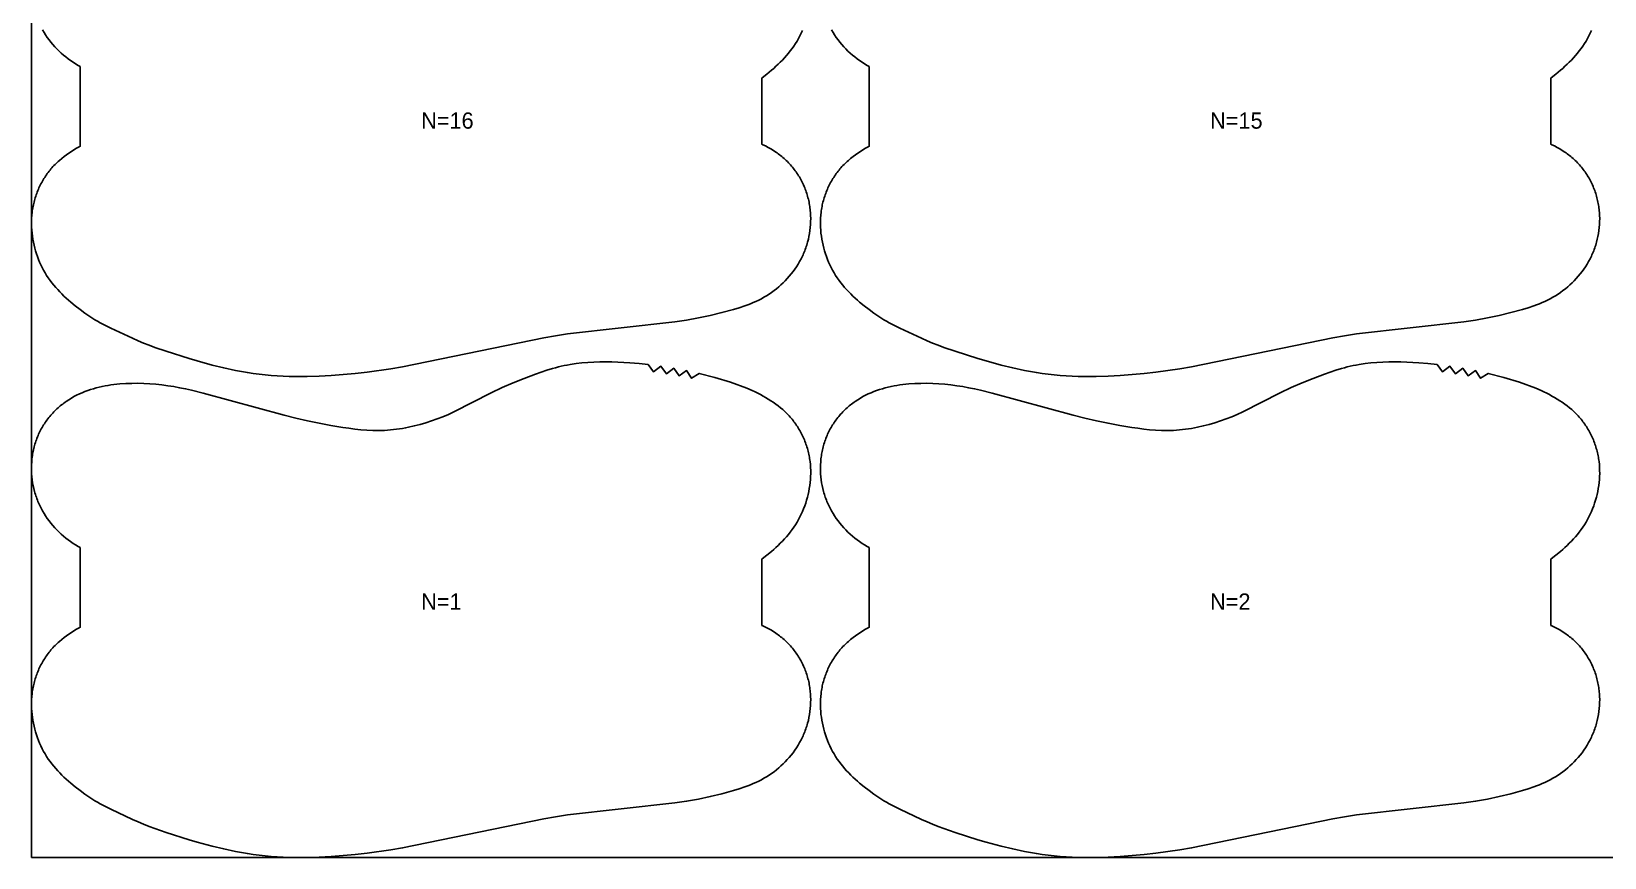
# Model space of a CAD drawing. Header units: inches. Extents: x 2 to 1941, y 2 to 1039.
# Drawn here: x 2 to 486, y 2 to 256.1 of the extents above; entities that cross this region are included whole.
import ezdxf

# ---------------------------------------------------------------- set-up
doc = ezdxf.new("R2010")
doc.units = ezdxf.units.IN

msp = doc.modelspace()

# ---------------------------------------------------------------- linework, layer by layer
at = {"layer": '1'}
for points in [[(2, 2), (1940.8353, 2), (1940.8353, 1039.4821), (2, 1039.4821), (2, 2)], [(217.0826, 148.2519), (222.0804, 146.39), (223.7703, 145.6474), (224.6053, 145.2543), (225.4331, 144.846), (226.253, 144.422), (227.0645, 143.9817), (227.8669, 143.5246), (228.6598, 143.0502), (229.4424, 142.5579), (230.213, 142.0468), (230.9697, 141.516), (231.7107, 140.9645), (232.4342, 140.3914), (233.1382, 139.7958), (233.4823, 139.4892), (233.8209, 139.1767), (234.1536, 138.858), (234.4804, 138.5332), (234.8009, 138.202), (235.115, 137.8647), (235.4228, 137.5213), (235.7241, 137.1721), (236.0188, 136.8171), (236.3069, 136.4566), (236.5884, 136.0907), (236.863, 135.7196), (237.1308, 135.3434), (237.3917, 134.9622), (237.6456, 134.5763), (237.8924, 134.1858), (238.1321, 133.7908), (238.3646, 133.3915), (238.5898, 132.9881), (238.8076, 132.5807), (239.018, 132.1694), (239.221, 131.7545), (239.4164, 131.336), (239.6042, 130.9141), (239.7844, 130.4889), (239.9569, 130.0606), (240.1217, 129.6293), (240.2786, 129.1952), (240.4277, 128.7584), (240.5689, 128.3189), (240.7021, 127.8771), (240.8274, 127.4329), (240.9445, 126.9867), (241.0536, 126.5384), (241.1544, 126.0882), (241.2471, 125.6363), (241.3315, 125.1828), (241.4076, 124.7278), (241.4757, 124.2716), (241.5356, 123.8142), (241.6315, 122.8964), (241.6959, 121.9755), (241.7294, 121.0528), (241.7323, 120.1293), (241.7053, 119.2061), (241.6489, 118.2844), (241.5636, 117.3652), (241.4499, 116.4492), (241.308, 115.5372), (241.1385, 114.6298), (240.9418, 113.7279), (240.7182, 112.8319), (240.4681, 111.9428), (240.192, 111.0611), (239.8902, 110.1876), (239.5628, 109.3234), (239.2095, 108.4696), (238.8304, 107.6272), (238.4255, 106.7975), (237.9947, 105.9814), (237.5378, 105.1802), (237.0549, 104.3948), (236.5462, 103.6262), (236.0129, 102.8743), (235.4567, 102.1388), (234.879, 101.4193), (234.2815, 100.7154), (233.6657, 100.0269), (233.0331, 99.3534), (232.3855, 98.6946), (231.724, 98.0501), (231.0498, 97.4195), (230.3634, 96.8021), (229.6656, 96.1976), (228.2389, 95.025), (226.7754, 93.8976), (226.7323, 93.8663), (226.7323, 73.4382), (227.0013, 73.3181), (227.8317, 72.9153), (228.6487, 72.4856), (229.4512, 72.0289), (230.2381, 71.5454), (231.008, 71.0353), (231.3862, 70.7703), (231.7596, 70.4988), (232.1281, 70.2208), (232.4916, 69.9362), (232.8499, 69.6452), (233.2027, 69.3478), (233.5501, 69.044), (233.8917, 68.7338), (234.2274, 68.4172), (234.5572, 68.0944), (234.8807, 67.7653), (235.1979, 67.4301), (235.5087, 67.0888), (235.813, 66.7417), (236.1106, 66.3888), (236.4015, 66.0304), (236.6856, 65.6665), (236.9627, 65.2972), (237.2327, 64.9227), (237.4955, 64.5432), (237.751, 64.1588), (237.9991, 63.7695), (238.2397, 63.3756), (238.4727, 62.9772), (238.6979, 62.5744), (238.9153, 62.1673), (239.1248, 61.7561), (239.3263, 61.3409), (239.5197, 60.9219), (239.7052, 60.4994), (239.8827, 60.0733), (240.0521, 59.644), (240.2135, 59.2115), (240.3667, 58.7761), (240.5119, 58.3379), (240.649, 57.8971), (240.7779, 57.4538), (240.8987, 57.0082), (241.0113, 56.5604), (241.1158, 56.1107), (241.212, 55.6592), (241.3, 55.2061), (241.3798, 54.7515), (241.4514, 54.2955), (241.5149, 53.8384), (241.5701, 53.3802), (241.6173, 52.9211), (241.6563, 52.4613), (241.7103, 51.5397), (241.7323, 50.6167), (241.7225, 49.6934), (241.6812, 48.7708), (241.6086, 47.85), (241.5049, 46.9322), (241.3702, 46.0184), (241.2045, 45.1099), (241.0077, 44.2078), (240.78, 43.3133), (240.6545, 42.8692), (240.5212, 42.4274), (240.3803, 41.988), (240.2316, 41.5513), (240.0751, 41.1173), (239.9109, 40.6862), (239.739, 40.2581), (239.5595, 39.8332), (239.3725, 39.4115), (239.1781, 38.993), (238.7675, 38.1665), (238.3287, 37.3543), (237.8626, 36.5572), (237.3701, 35.7759), (236.8521, 35.0112), (236.3095, 34.2638), (235.7432, 33.5345), (235.1539, 32.8238), (234.5423, 32.1323), (233.9092, 31.4605), (233.2551, 30.8089), (232.5809, 30.1782), (231.8873, 29.5689), (231.1749, 28.9815), (230.4445, 28.4166), (229.6969, 27.8744), (228.9331, 27.3553), (228.154, 26.8595), (227.3604, 26.3874), (226.5533, 25.9391), (225.7336, 25.515), (224.9022, 25.1154), (224.06, 24.7401), (223.2082, 24.3874), (222.3478, 24.055), (221.48, 23.7408), (219.7269, 23.1579), (217.958, 22.6213), (214.3972, 21.6389), (210.8103, 20.7646), (207.1982, 19.9955), (203.5637, 19.3411), (199.9106, 18.805), (166.8834, 15.0891), (163.2359, 14.5158), (159.598, 13.878), (116.1869, 4.9796), (112.5447, 4.3714), (105.2297, 3.3486), (101.5608, 2.9301), (97.8836, 2.5914), (94.1999, 2.3305), (90.5119, 2.143), (86.8207, 2.0302), (83.1274, 2), (81.2811, 2.0249), (79.4357, 2.0824), (77.5918, 2.1763), (75.7503, 2.3078), (73.9119, 2.4776), (72.0776, 2.6865), (70.2481, 2.9345), (68.4237, 3.2189), (64.7909, 3.8846), (61.1803, 4.6595), (57.5909, 5.5273), (52.9536, 6.7747), (50.4735, 7.4977), (43.437, 9.7417), (39.9478, 10.9549), (38.2174, 11.5986), (36.5012, 12.2769), (34.8011, 12.9942), (33.1139, 13.7422), (26.4127, 16.8575), (24.7602, 17.6801), (23.1332, 18.5494), (22.332, 19.0061), (21.5394, 19.478), (19.9794, 20.4641), (18.4523, 21.5023), (16.9569, 22.587), (15.4934, 23.7144), (14.0667, 24.887), (13.3689, 25.4915), (12.6825, 26.1089), (12.0083, 26.7395), (11.3468, 27.384), (10.6992, 28.0428), (10.0666, 28.7163), (9.4508, 29.4048), (8.8533, 30.1087), (8.2757, 30.8282), (7.7194, 31.5637), (7.1861, 32.3156), (6.6774, 33.0842), (6.1945, 33.8696), (5.7376, 34.6708), (5.3068, 35.4869), (4.9019, 36.3167), (4.5228, 37.159), (4.1696, 38.0128), (3.8421, 38.877), (3.5403, 39.7505), (3.2642, 40.6322), (3.0141, 41.5214), (2.7905, 42.4173), (2.5938, 43.3193), (2.4243, 44.2266), (2.2824, 45.1386), (2.1687, 46.0546), (2.0834, 46.9738), (2.027, 47.8955), (2, 48.8187), (2.0029, 49.7422), (2.0364, 50.6649), (2.1008, 51.5858), (2.1967, 52.5036), (2.2566, 52.961), (2.3247, 53.4173), (2.4008, 53.8722), (2.4852, 54.3257), (2.5779, 54.7776), (2.6787, 55.2278), (2.7878, 55.6761), (2.9049, 56.1224), (3.0302, 56.5665), (3.1634, 57.0083), (3.3046, 57.4478), (3.4537, 57.8846), (3.6106, 58.3188), (3.7754, 58.75), (3.9479, 59.1783), (4.1281, 59.6035), (4.3159, 60.0254), (4.5113, 60.4439), (4.7143, 60.8588), (4.9247, 61.2701), (5.1425, 61.6775), (5.3677, 62.0809), (5.6002, 62.4802), (5.8399, 62.8752), (6.0867, 63.2657), (6.3406, 63.6517), (6.6015, 64.0328), (6.8693, 64.409), (7.1439, 64.7802), (7.4254, 65.146), (7.7135, 65.5065), (8.0082, 65.8615), (8.3095, 66.2107), (8.6173, 66.5541), (8.9314, 66.8914), (9.2519, 67.2226), (9.5787, 67.5475), (9.9114, 67.8661), (10.25, 68.1786), (10.5941, 68.4852), (11.2981, 69.0808), (12.0216, 69.6539), (12.7626, 70.2054), (13.5193, 70.7362), (14.2899, 71.2473), (15.0725, 71.7397), (15.8654, 72.2141), (16.6678, 72.6711), (17, 72.8514), (17, 97.3491), (16.3719, 97.6979), (15.5783, 98.1701), (14.7992, 98.6659), (14.0354, 99.185), (13.2878, 99.7272), (12.5574, 100.2921), (11.845, 100.8795), (11.1514, 101.4888), (10.4772, 102.1195), (9.8231, 102.771), (9.19, 103.4429), (8.5784, 104.1344), (7.9891, 104.8451), (7.4228, 105.5744), (6.8802, 106.3218), (6.3622, 107.0865), (5.8697, 107.8678), (5.4036, 108.6649), (4.9648, 109.4771), (4.5542, 110.3036), (4.3598, 110.722), (4.1728, 111.1438), (3.9933, 111.5687), (3.8214, 111.9968), (3.6572, 112.4279), (3.5007, 112.8619), (3.352, 113.2986), (3.2111, 113.738), (3.0778, 114.1797), (2.9523, 114.6238), (2.7246, 115.5184), (2.5278, 116.4205), (2.3621, 117.329), (2.2274, 118.2427), (2.1237, 119.1606), (2.0511, 120.0813), (2.0098, 121.004), (2, 121.9273), (2.022, 122.8503), (2.076, 123.7719), (2.115, 124.2317), (2.1622, 124.6908), (2.2175, 125.149), (2.2809, 125.6061), (2.3525, 126.0621), (2.4323, 126.5167), (2.5203, 126.9698), (2.6165, 127.4213), (2.721, 127.871), (2.8336, 128.3187), (2.9544, 128.7643), (3.0833, 129.2077), (3.2204, 129.6485), (3.3656, 130.0867), (3.5189, 130.5221), (3.6802, 130.9546), (3.8496, 131.3839), (4.0271, 131.81), (4.2126, 132.2325), (4.406, 132.6515), (4.6075, 133.0666), (4.817, 133.4779), (5.0344, 133.8849), (5.2596, 134.2878), (5.4926, 134.6862), (5.7332, 135.0801), (5.9813, 135.4694), (6.2368, 135.8538), (6.4996, 136.2333), (6.7696, 136.6078), (7.0467, 136.977), (7.3308, 137.341), (7.6217, 137.6994), (7.9193, 138.0523), (8.2236, 138.3994), (8.5344, 138.7406), (8.8516, 139.0759), (9.1752, 139.405), (9.5049, 139.7278), (9.8406, 140.0444), (10.1822, 140.3546), (10.5296, 140.6584), (10.8824, 140.9558), (11.2407, 141.2468), (11.6042, 141.5313), (11.9727, 141.8094), (12.3462, 142.0809), (12.7243, 142.3459), (13.4942, 142.856), (14.2811, 143.3395), (15.0836, 143.7962), (15.9006, 144.2258), (16.731, 144.6287), (17.5737, 145.005), (18.4277, 145.3551), (19.292, 145.6791), (20.1655, 145.9775), (21.0473, 146.2505), (21.9363, 146.4984), (22.8316, 146.7216), (23.7323, 146.9212), (24.638, 147.0984), (25.5478, 147.2546), (26.4612, 147.3909), (27.3775, 147.5087), (28.2961, 147.6092), (29.2163, 147.6936), (31.0593, 147.8178), (32.9046, 147.8838), (34.7506, 147.8928), (36.5958, 147.8459), (38.4389, 147.7446), (40.2789, 147.5927), (42.1149, 147.3945), (43.9463, 147.1541), (45.7722, 146.8749), (47.5915, 146.5572), (49.4032, 146.2003), (51.2061, 145.8034), (54.7866, 144.9022), (79.7188, 138.0698), (83.3034, 137.1816), (86.9039, 136.3603), (90.5203, 135.6122), (94.1504, 134.9339), (97.7927, 134.3275), (99.6197, 134.0616), (101.4515, 133.8276), (103.2885, 133.6317), (105.1296, 133.4834), (106.9734, 133.3932), (107.8958, 133.3731), (108.8184, 133.3714), (109.7409, 133.3892), (110.6631, 133.4262), (111.5844, 133.4823), (112.5046, 133.5569), (113.4232, 133.6497), (114.34, 133.7603), (115.2545, 133.8884), (116.1663, 134.0336), (117.0752, 134.1954), (117.9809, 134.3734), (119.7825, 134.7764), (121.5702, 135.2386), (123.3429, 135.7565), (125.0996, 136.3269), (126.8383, 136.9493), (128.557, 137.624), (130.2537, 138.3509), (131.9275, 139.128), (143.4374, 145.0093), (146.7869, 146.5635), (150.1775, 148.0276), (153.5978, 149.419), (157.0507, 150.7292), (158.7917, 151.3474), (160.5446, 151.9295), (162.3116, 152.4633), (163.2011, 152.7084), (164.0949, 152.9369), (164.9932, 153.1477), (165.8957, 153.3408), (166.8019, 153.5168), (167.7114, 153.6762), (169.5385, 153.9467), (171.3737, 154.1561), (173.2137, 154.3086), (175.0572, 154.4097), (176.9028, 154.4655), (178.7495, 154.4821), (180.5961, 154.4642), (182.4418, 154.4125), (184.2861, 154.3261), (186.1281, 154.2044), (188.9139, 153.9547), (191.694, 153.6423), (193.4188, 151.4084), (195.6602, 153.1234), (197.3389, 150.8575), (199.6145, 152.521), (201.2253, 150.2102), (203.5491, 151.802), (205.0829, 149.4395), (207.458, 150.9537), (212.2853, 149.6564), (217.0826, 148.2519)], [(459.8116, 148.2519), (464.8094, 146.39), (466.4993, 145.6474), (467.3343, 145.2543), (468.1621, 144.846), (468.982, 144.422), (469.7935, 143.9817), (470.5959, 143.5246), (471.3888, 143.0502), (472.1714, 142.5579), (472.942, 142.0468), (473.6987, 141.516), (474.4397, 140.9645), (475.1632, 140.3914), (475.8672, 139.7958), (476.2113, 139.4892), (476.5499, 139.1767), (476.8826, 138.858), (477.2094, 138.5332), (477.5299, 138.202), (477.844, 137.8647), (478.1518, 137.5213), (478.4531, 137.1721), (478.7478, 136.8171), (479.0359, 136.4566), (479.3174, 136.0907), (479.592, 135.7196), (479.8598, 135.3434), (480.1207, 134.9622), (480.3746, 134.5763), (480.6214, 134.1858), (480.8611, 133.7908), (481.0936, 133.3915), (481.3188, 132.9881), (481.5366, 132.5807), (481.747, 132.1694), (481.95, 131.7545), (482.1454, 131.336), (482.3332, 130.9141), (482.5134, 130.4889), (482.6859, 130.0606), (482.8507, 129.6293), (483.0076, 129.1952), (483.1567, 128.7584), (483.2979, 128.3189), (483.4311, 127.8771), (483.5564, 127.4329), (483.6735, 126.9867), (483.7826, 126.5384), (483.8834, 126.0882), (483.9761, 125.6363), (484.0605, 125.1828), (484.1366, 124.7278), (484.2047, 124.2716), (484.2646, 123.8142), (484.3605, 122.8964), (484.4249, 121.9755), (484.4584, 121.0528), (484.4613, 120.1293), (484.4343, 119.2061), (484.3779, 118.2844), (484.2926, 117.3652), (484.1789, 116.4492), (484.037, 115.5372), (483.8675, 114.6298), (483.6708, 113.7279), (483.4472, 112.8319), (483.1971, 111.9428), (482.921, 111.0611), (482.6192, 110.1876), (482.2918, 109.3234), (481.9385, 108.4696), (481.5594, 107.6272), (481.1545, 106.7975), (480.7237, 105.9814), (480.2668, 105.1802), (479.7839, 104.3948), (479.2752, 103.6262), (478.7419, 102.8743), (478.1857, 102.1388), (477.608, 101.4193), (477.0105, 100.7154), (476.3947, 100.0269), (475.7621, 99.3534), (475.1145, 98.6946), (474.453, 98.0501), (473.7788, 97.4195), (473.0924, 96.8021), (472.3946, 96.1976), (470.9679, 95.025), (469.5044, 93.8976), (469.4613, 93.8663), (469.4613, 73.4382), (469.7303, 73.3181), (470.5607, 72.9153), (471.3777, 72.4856), (472.1802, 72.0289), (472.9671, 71.5454), (473.737, 71.0353), (474.1152, 70.7703), (474.4886, 70.4988), (474.8571, 70.2208), (475.2206, 69.9362), (475.5789, 69.6452), (475.9317, 69.3478), (476.2791, 69.044), (476.6207, 68.7338), (476.9564, 68.4172), (477.2862, 68.0944), (477.6097, 67.7653), (477.9269, 67.4301), (478.2377, 67.0888), (478.542, 66.7417), (478.8396, 66.3888), (479.1305, 66.0304), (479.4146, 65.6665), (479.6917, 65.2972), (479.9617, 64.9227), (480.2245, 64.5432), (480.48, 64.1588), (480.7281, 63.7695), (480.9687, 63.3756), (481.2017, 62.9772), (481.4269, 62.5744), (481.6443, 62.1673), (481.8538, 61.7561), (482.0553, 61.3409), (482.2487, 60.9219), (482.4342, 60.4994), (482.6117, 60.0733), (482.7811, 59.644), (482.9425, 59.2115), (483.0957, 58.7761), (483.2409, 58.3379), (483.378, 57.8971), (483.5069, 57.4538), (483.6277, 57.0082), (483.7403, 56.5604), (483.8448, 56.1107), (483.941, 55.6592), (484.029, 55.2061), (484.1088, 54.7515), (484.1804, 54.2955), (484.2439, 53.8384), (484.2991, 53.3802), (484.3463, 52.9211), (484.3853, 52.4613), (484.4393, 51.5397), (484.4613, 50.6167), (484.4515, 49.6934), (484.4102, 48.7708), (484.3376, 47.85), (484.2339, 46.9322), (484.0992, 46.0184), (483.9335, 45.1099), (483.7367, 44.2078), (483.509, 43.3133), (483.3835, 42.8692), (483.2502, 42.4274), (483.1093, 41.988), (482.9606, 41.5513), (482.8041, 41.1173), (482.6399, 40.6862), (482.468, 40.2581), (482.2885, 39.8332), (482.1015, 39.4115), (481.9071, 38.993), (481.4965, 38.1665), (481.0577, 37.3543), (480.5916, 36.5572), (480.0991, 35.7759), (479.5811, 35.0112), (479.0385, 34.2638), (478.4722, 33.5345), (477.8829, 32.8238), (477.2713, 32.1323), (476.6382, 31.4605), (475.9841, 30.8089), (475.3099, 30.1782), (474.6163, 29.5689), (473.9039, 28.9815), (473.1735, 28.4166), (472.4259, 27.8744), (471.6621, 27.3553), (470.883, 26.8595), (470.0894, 26.3874), (469.2823, 25.9391), (468.4626, 25.515), (467.6312, 25.1154), (466.789, 24.7401), (465.9372, 24.3874), (465.0768, 24.055), (464.209, 23.7408), (462.4559, 23.1579), (460.687, 22.6213), (457.1262, 21.6389), (453.5393, 20.7646), (449.9272, 19.9955), (446.2927, 19.3411), (442.6396, 18.805), (409.6124, 15.0891), (405.9649, 14.5158), (402.327, 13.878), (358.9159, 4.9796), (355.2737, 4.3714), (347.9587, 3.3486), (344.2898, 2.9301), (340.6126, 2.5914), (336.9289, 2.3305), (333.2409, 2.143), (329.5497, 2.0302), (325.8564, 2), (324.0101, 2.0249), (322.1647, 2.0824), (320.3208, 2.1763), (318.4793, 2.3078), (316.6409, 2.4776), (314.8066, 2.6865), (312.9771, 2.9345), (311.1527, 3.2189), (307.5199, 3.8846), (303.9093, 4.6595), (300.3199, 5.5273), (295.6826, 6.7747), (293.2025, 7.4977), (286.166, 9.7417), (282.6768, 10.9549), (280.9464, 11.5986), (279.2302, 12.2769), (277.5301, 12.9942), (275.8429, 13.7422), (269.1417, 16.8575), (267.4892, 17.6801), (265.8622, 18.5494), (265.061, 19.0061), (264.2684, 19.478), (262.7084, 20.4641), (261.1813, 21.5023), (259.6859, 22.587), (258.2224, 23.7144), (256.7957, 24.887), (256.0979, 25.4915), (255.4115, 26.1089), (254.7373, 26.7395), (254.0758, 27.384), (253.4282, 28.0428), (252.7956, 28.7163), (252.1798, 29.4048), (251.5823, 30.1087), (251.0047, 30.8282), (250.4484, 31.5637), (249.9151, 32.3156), (249.4064, 33.0842), (248.9235, 33.8696), (248.4666, 34.6708), (248.0358, 35.4869), (247.6309, 36.3167), (247.2518, 37.159), (246.8986, 38.0128), (246.5711, 38.877), (246.2693, 39.7505), (245.9932, 40.6322), (245.7431, 41.5214), (245.5195, 42.4173), (245.3228, 43.3193), (245.1533, 44.2266), (245.0114, 45.1386), (244.8977, 46.0546), (244.8124, 46.9738), (244.756, 47.8955), (244.729, 48.8187), (244.7319, 49.7422), (244.7654, 50.6649), (244.8298, 51.5858), (244.9257, 52.5036), (244.9856, 52.961), (245.0537, 53.4173), (245.1298, 53.8722), (245.2142, 54.3257), (245.3069, 54.7776), (245.4077, 55.2278), (245.5168, 55.6761), (245.6339, 56.1224), (245.7592, 56.5665), (245.8924, 57.0083), (246.0336, 57.4478), (246.1827, 57.8846), (246.3396, 58.3188), (246.5044, 58.75), (246.6769, 59.1783), (246.8571, 59.6035), (247.0449, 60.0254), (247.2403, 60.4439), (247.4433, 60.8588), (247.6537, 61.2701), (247.8715, 61.6775), (248.0967, 62.0809), (248.3292, 62.4802), (248.5689, 62.8752), (248.8157, 63.2657), (249.0696, 63.6517), (249.3305, 64.0328), (249.5983, 64.409), (249.8729, 64.7802), (250.1544, 65.146), (250.4425, 65.5065), (250.7372, 65.8615), (251.0385, 66.2107), (251.3463, 66.5541), (251.6604, 66.8914), (251.9809, 67.2226), (252.3077, 67.5475), (252.6404, 67.8661), (252.979, 68.1786), (253.3231, 68.4852), (254.0271, 69.0808), (254.7506, 69.6539), (255.4916, 70.2054), (256.2483, 70.7362), (257.0189, 71.2473), (257.8015, 71.7397), (258.5944, 72.2141), (259.3968, 72.6711), (259.729, 72.8514), (259.729, 97.3491), (259.1009, 97.6979), (258.3073, 98.1701), (257.5282, 98.6659), (256.7644, 99.185), (256.0168, 99.7272), (255.2864, 100.2921), (254.574, 100.8795), (253.8804, 101.4888), (253.2062, 102.1195), (252.5521, 102.771), (251.919, 103.4429), (251.3074, 104.1344), (250.7181, 104.8451), (250.1518, 105.5744), (249.6092, 106.3218), (249.0912, 107.0865), (248.5987, 107.8678), (248.1326, 108.6649), (247.6938, 109.4771), (247.2832, 110.3036), (247.0888, 110.722), (246.9018, 111.1438), (246.7223, 111.5687), (246.5504, 111.9968), (246.3862, 112.4279), (246.2297, 112.8619), (246.081, 113.2986), (245.9401, 113.738), (245.8068, 114.1797), (245.6813, 114.6238), (245.4536, 115.5184), (245.2568, 116.4205), (245.0911, 117.329), (244.9564, 118.2427), (244.8527, 119.1606), (244.7801, 120.0813), (244.7388, 121.004), (244.729, 121.9273), (244.751, 122.8503), (244.805, 123.7719), (244.844, 124.2317), (244.8912, 124.6908), (244.9465, 125.149), (245.0099, 125.6061), (245.0815, 126.0621), (245.1613, 126.5167), (245.2493, 126.9698), (245.3455, 127.4213), (245.45, 127.871), (245.5626, 128.3187), (245.6834, 128.7643), (245.8123, 129.2077), (245.9494, 129.6485), (246.0946, 130.0867), (246.2479, 130.5221), (246.4092, 130.9546), (246.5786, 131.3839), (246.7561, 131.81), (246.9416, 132.2325), (247.135, 132.6515), (247.3365, 133.0666), (247.546, 133.4779), (247.7634, 133.8849), (247.9886, 134.2878), (248.2216, 134.6862), (248.4622, 135.0801), (248.7103, 135.4694), (248.9658, 135.8538), (249.2286, 136.2333), (249.4986, 136.6078), (249.7757, 136.977), (250.0598, 137.341), (250.3507, 137.6994), (250.6483, 138.0523), (250.9526, 138.3994), (251.2634, 138.7406), (251.5806, 139.0759), (251.9042, 139.405), (252.2339, 139.7278), (252.5696, 140.0444), (252.9112, 140.3546), (253.2586, 140.6584), (253.6114, 140.9558), (253.9697, 141.2468), (254.3332, 141.5313), (254.7017, 141.8094), (255.0752, 142.0809), (255.4533, 142.3459), (256.2232, 142.856), (257.0101, 143.3395), (257.8126, 143.7962), (258.6296, 144.2258), (259.46, 144.6287), (260.3027, 145.005), (261.1567, 145.3551), (262.021, 145.6791), (262.8945, 145.9775), (263.7763, 146.2505), (264.6653, 146.4984), (265.5606, 146.7216), (266.4613, 146.9212), (267.367, 147.0984), (268.2768, 147.2546), (269.1902, 147.3909), (270.1065, 147.5087), (271.0251, 147.6092), (271.9453, 147.6936), (273.7883, 147.8178), (275.6336, 147.8838), (277.4796, 147.8928), (279.3248, 147.8459), (281.1679, 147.7446), (283.0079, 147.5927), (284.8439, 147.3945), (286.6753, 147.1541), (288.5012, 146.8749), (290.3205, 146.5572), (292.1322, 146.2003), (293.9351, 145.8034), (297.5156, 144.9022), (322.4478, 138.0698), (326.0324, 137.1816), (329.6329, 136.3603), (333.2493, 135.6122), (336.8794, 134.9339), (340.5217, 134.3275), (342.3487, 134.0616), (344.1805, 133.8276), (346.0175, 133.6317), (347.8586, 133.4834), (349.7024, 133.3932), (350.6248, 133.3731), (351.5474, 133.3714), (352.4699, 133.3892), (353.3921, 133.4262), (354.3134, 133.4823), (355.2336, 133.5569), (356.1522, 133.6497), (357.069, 133.7603), (357.9835, 133.8884), (358.8953, 134.0336), (359.8042, 134.1954), (360.7099, 134.3734), (362.5115, 134.7764), (364.2992, 135.2386), (366.0719, 135.7565), (367.8286, 136.3269), (369.5673, 136.9493), (371.286, 137.624), (372.9827, 138.3509), (374.6565, 139.128), (386.1664, 145.0093), (389.5159, 146.5635), (392.9065, 148.0276), (396.3268, 149.419), (399.7797, 150.7292), (401.5207, 151.3474), (403.2736, 151.9295), (405.0406, 152.4633), (405.9301, 152.7084), (406.8239, 152.9369), (407.7222, 153.1477), (408.6247, 153.3408), (409.5309, 153.5168), (410.4404, 153.6762), (412.2675, 153.9467), (414.1027, 154.1561), (415.9427, 154.3086), (417.7862, 154.4097), (419.6318, 154.4655), (421.4785, 154.4821), (423.3251, 154.4642), (425.1708, 154.4125), (427.0151, 154.3261), (428.8571, 154.2044), (431.6429, 153.9547), (434.423, 153.6423), (436.1478, 151.4084), (438.3892, 153.1234), (440.0679, 150.8575), (442.3435, 152.521), (443.9543, 150.2102), (446.2781, 151.802), (447.8119, 149.4395), (450.187, 150.9537), (455.0143, 149.6564), (459.8116, 148.2519)]]:
    msp.add_lwpolyline(points, close=True, dxfattribs=at)
for points in [[(239.2095, 256.4696), (238.8304, 255.6272), (238.4255, 254.7975), (237.9947, 253.9814), (237.5378, 253.1802), (237.0549, 252.3948), (236.5462, 251.6262), (236.0129, 250.8743), (235.4567, 250.1388), (234.879, 249.4193), (234.2815, 248.7154), (233.6657, 248.0269), (233.0331, 247.3534), (232.3855, 246.6946), (231.724, 246.0501), (231.0498, 245.4195), (230.3634, 244.8021), (229.6656, 244.1976), (228.2389, 243.025), (226.7754, 241.8976), (226.7323, 241.8663), (226.7323, 221.4382), (227.0013, 221.3181), (227.8317, 220.9153), (228.6487, 220.4856), (229.4512, 220.0289), (230.2381, 219.5454), (231.008, 219.0353), (231.3862, 218.7703), (231.7596, 218.4988), (232.1281, 218.2208), (232.4916, 217.9362), (232.8499, 217.6452), (233.2027, 217.3478), (233.5501, 217.044), (233.8917, 216.7338), (234.2274, 216.4172), (234.5572, 216.0944), (234.8807, 215.7653), (235.1979, 215.4301), (235.5087, 215.0888), (235.813, 214.7417), (236.1106, 214.3888), (236.4015, 214.0304), (236.6856, 213.6665), (236.9627, 213.2972), (237.2327, 212.9227), (237.4955, 212.5432), (237.751, 212.1588), (237.9991, 211.7695), (238.2397, 211.3756), (238.4727, 210.9772), (238.6979, 210.5744), (238.9153, 210.1673), (239.1248, 209.7561), (239.3263, 209.3409), (239.5197, 208.9219), (239.7052, 208.4994), (239.8827, 208.0733), (240.0521, 207.644), (240.2135, 207.2115), (240.3667, 206.7761), (240.5119, 206.3379), (240.649, 205.8971), (240.7779, 205.4538), (240.8987, 205.0082), (241.0113, 204.5604), (241.1158, 204.1107), (241.212, 203.6592), (241.3, 203.2061), (241.3798, 202.7515), (241.4514, 202.2955), (241.5149, 201.8384), (241.5701, 201.3802), (241.6173, 200.9211), (241.6563, 200.4613), (241.7103, 199.5397), (241.7323, 198.6167), (241.7225, 197.6934), (241.6812, 196.7708), (241.6086, 195.85), (241.5049, 194.9322), (241.3702, 194.0184), (241.2045, 193.1099), (241.0077, 192.2078), (240.78, 191.3133), (240.6545, 190.8692), (240.5212, 190.4274), (240.3803, 189.988), (240.2316, 189.5513), (240.0751, 189.1173), (239.9109, 188.6862), (239.739, 188.2581), (239.5595, 187.8332), (239.3725, 187.4115), (239.1781, 186.993), (238.7675, 186.1665), (238.3287, 185.3543), (237.8626, 184.5572), (237.3701, 183.7759), (236.8521, 183.0112), (236.3095, 182.2638), (235.7432, 181.5345), (235.1539, 180.8238), (234.5423, 180.1323), (233.9092, 179.4605), (233.2551, 178.8089), (232.5809, 178.1782), (231.8873, 177.5689), (231.1749, 176.9815), (230.4445, 176.4166), (229.6969, 175.8744), (228.9331, 175.3553), (228.154, 174.8595), (227.3604, 174.3874), (226.5533, 173.9391), (225.7336, 173.515), (224.9022, 173.1154), (224.06, 172.7401), (223.2082, 172.3874), (222.3478, 172.055), (221.48, 171.7408), (219.7269, 171.1579), (217.958, 170.6213), (214.3972, 169.6389), (210.8103, 168.7646), (207.1982, 167.9955), (203.5637, 167.3411), (199.9106, 166.805), (166.8834, 163.0891), (163.2359, 162.5158), (159.598, 161.878), (116.1869, 152.9796), (112.5447, 152.3714), (105.2297, 151.3486), (101.5608, 150.9301), (97.8836, 150.5914), (94.1999, 150.3305), (90.5119, 150.143), (86.8207, 150.0302), (83.1274, 150), (81.2811, 150.0249), (79.4357, 150.0824), (77.5918, 150.1763), (75.7503, 150.3078), (73.9119, 150.4776), (72.0776, 150.6865), (70.2481, 150.9345), (68.4237, 151.2189), (64.7909, 151.8846), (61.1803, 152.6595), (57.5909, 153.5273), (52.9536, 154.7747), (50.4735, 155.4977), (43.437, 157.7417), (39.9478, 158.9549), (38.2174, 159.5986), (36.5012, 160.2769), (34.8011, 160.9942), (33.1139, 161.7422), (26.4127, 164.8575), (24.7602, 165.6801), (23.1332, 166.5494), (22.332, 167.0061), (21.5394, 167.478), (19.9794, 168.4641), (18.4523, 169.5023), (16.9569, 170.587), (15.4934, 171.7144), (14.0667, 172.887), (13.3689, 173.4915), (12.6825, 174.1089), (12.0083, 174.7395), (11.3468, 175.384), (10.6992, 176.0428), (10.0666, 176.7163), (9.4508, 177.4048), (8.8533, 178.1087), (8.2757, 178.8282), (7.7194, 179.5637), (7.1861, 180.3156), (6.6774, 181.0842), (6.1945, 181.8696), (5.7376, 182.6708), (5.3068, 183.4869), (4.9019, 184.3167), (4.5228, 185.159), (4.1696, 186.0128), (3.8421, 186.877), (3.5403, 187.7505), (3.2642, 188.6322), (3.0141, 189.5214), (2.7905, 190.4173), (2.5938, 191.3193), (2.4243, 192.2266), (2.2824, 193.1386), (2.1687, 194.0546), (2.0834, 194.9738), (2.027, 195.8955), (2, 196.8187), (2.0029, 197.7422), (2.0364, 198.6649), (2.1008, 199.5858), (2.1967, 200.5036), (2.2566, 200.961), (2.3247, 201.4173), (2.4008, 201.8722), (2.4852, 202.3257), (2.5779, 202.7776), (2.6787, 203.2278), (2.7878, 203.6761), (2.9049, 204.1224), (3.0302, 204.5665), (3.1634, 205.0083), (3.3046, 205.4478), (3.4537, 205.8846), (3.6106, 206.3188), (3.7754, 206.75), (3.9479, 207.1783), (4.1281, 207.6035), (4.3159, 208.0254), (4.5113, 208.4439), (4.7143, 208.8588), (4.9247, 209.2701), (5.1425, 209.6775), (5.3677, 210.0809), (5.6002, 210.4802), (5.8399, 210.8752), (6.0867, 211.2657), (6.3406, 211.6517), (6.6015, 212.0328), (6.8693, 212.409), (7.1439, 212.7802), (7.4254, 213.146), (7.7135, 213.5065), (8.0082, 213.8615), (8.3095, 214.2107), (8.6173, 214.5541), (8.9314, 214.8914), (9.2519, 215.2226), (9.5787, 215.5475), (9.9114, 215.8661), (10.25, 216.1786), (10.5941, 216.4852), (11.2981, 217.0808), (12.0216, 217.6539), (12.7626, 218.2054), (13.5193, 218.7362), (14.2899, 219.2473), (15.0725, 219.7397), (15.8654, 220.2141), (16.6678, 220.6711), (17, 220.8514), (17, 245.3491), (16.3719, 245.6979), (15.5783, 246.1701), (14.7992, 246.6659), (14.0354, 247.185), (13.2878, 247.7272), (12.5574, 248.2921), (11.845, 248.8795), (11.1514, 249.4888), (10.4772, 250.1195), (9.8231, 250.771), (9.19, 251.4429), (8.5784, 252.1344), (7.9891, 252.8451), (7.4228, 253.5744), (6.8802, 254.3218), (6.3622, 255.0865), (5.8697, 255.8678), (5.4036, 256.6649)], [(481.9385, 256.4696), (481.5594, 255.6272), (481.1545, 254.7975), (480.7237, 253.9814), (480.2668, 253.1802), (479.7839, 252.3948), (479.2752, 251.6262), (478.7419, 250.8743), (478.1857, 250.1388), (477.608, 249.4193), (477.0105, 248.7154), (476.3947, 248.0269), (475.7621, 247.3534), (475.1145, 246.6946), (474.453, 246.0501), (473.7788, 245.4195), (473.0924, 244.8021), (472.3946, 244.1976), (470.9679, 243.025), (469.5044, 241.8976), (469.4613, 241.8663), (469.4613, 221.4382), (469.7303, 221.3181), (470.5607, 220.9153), (471.3777, 220.4856), (472.1802, 220.0289), (472.9671, 219.5454), (473.737, 219.0353), (474.1152, 218.7703), (474.4886, 218.4988), (474.8571, 218.2208), (475.2206, 217.9362), (475.5789, 217.6452), (475.9317, 217.3478), (476.2791, 217.044), (476.6207, 216.7338), (476.9564, 216.4172), (477.2862, 216.0944), (477.6097, 215.7653), (477.9269, 215.4301), (478.2377, 215.0888), (478.542, 214.7417), (478.8396, 214.3888), (479.1305, 214.0304), (479.4146, 213.6665), (479.6917, 213.2972), (479.9617, 212.9227), (480.2245, 212.5432), (480.48, 212.1588), (480.7281, 211.7695), (480.9687, 211.3756), (481.2017, 210.9772), (481.4269, 210.5744), (481.6443, 210.1673), (481.8538, 209.7561), (482.0553, 209.3409), (482.2487, 208.9219), (482.4342, 208.4994), (482.6117, 208.0733), (482.7811, 207.644), (482.9425, 207.2115), (483.0957, 206.7761), (483.2409, 206.3379), (483.378, 205.8971), (483.5069, 205.4538), (483.6277, 205.0082), (483.7403, 204.5604), (483.8448, 204.1107), (483.941, 203.6592), (484.029, 203.2061), (484.1088, 202.7515), (484.1804, 202.2955), (484.2439, 201.8384), (484.2991, 201.3802), (484.3463, 200.9211), (484.3853, 200.4613), (484.4393, 199.5397), (484.4613, 198.6167), (484.4515, 197.6934), (484.4102, 196.7708), (484.3376, 195.85), (484.2339, 194.9322), (484.0992, 194.0184), (483.9335, 193.1099), (483.7367, 192.2078), (483.509, 191.3133), (483.3835, 190.8692), (483.2502, 190.4274), (483.1093, 189.988), (482.9606, 189.5513), (482.8041, 189.1173), (482.6399, 188.6862), (482.468, 188.2581), (482.2885, 187.8332), (482.1015, 187.4115), (481.9071, 186.993), (481.4965, 186.1665), (481.0577, 185.3543), (480.5916, 184.5572), (480.0991, 183.7759), (479.5811, 183.0112), (479.0385, 182.2638), (478.4722, 181.5345), (477.8829, 180.8238), (477.2713, 180.1323), (476.6382, 179.4605), (475.9841, 178.8089), (475.3099, 178.1782), (474.6163, 177.5689), (473.9039, 176.9815), (473.1735, 176.4166), (472.4259, 175.8744), (471.6621, 175.3553), (470.883, 174.8595), (470.0894, 174.3874), (469.2823, 173.9391), (468.4626, 173.515), (467.6312, 173.1154), (466.789, 172.7401), (465.9372, 172.3874), (465.0768, 172.055), (464.209, 171.7408), (462.4559, 171.1579), (460.687, 170.6213), (457.1262, 169.6389), (453.5393, 168.7646), (449.9272, 167.9955), (446.2927, 167.3411), (442.6396, 166.805), (409.6124, 163.0891), (405.9649, 162.5158), (402.327, 161.878), (358.9159, 152.9796), (355.2737, 152.3714), (347.9587, 151.3486), (344.2898, 150.9301), (340.6126, 150.5914), (336.9289, 150.3305), (333.2409, 150.143), (329.5497, 150.0302), (325.8564, 150), (324.0101, 150.0249), (322.1647, 150.0824), (320.3208, 150.1763), (318.4793, 150.3078), (316.6409, 150.4776), (314.8066, 150.6865), (312.9771, 150.9345), (311.1527, 151.2189), (307.5199, 151.8846), (303.9093, 152.6595), (300.3199, 153.5273), (295.6826, 154.7747), (293.2025, 155.4977), (286.166, 157.7417), (282.6768, 158.9549), (280.9464, 159.5986), (279.2302, 160.2769), (277.5301, 160.9942), (275.8429, 161.7422), (269.1417, 164.8575), (267.4892, 165.6801), (265.8622, 166.5494), (265.061, 167.0061), (264.2684, 167.478), (262.7084, 168.4641), (261.1813, 169.5023), (259.6859, 170.587), (258.2224, 171.7144), (256.7957, 172.887), (256.0979, 173.4915), (255.4115, 174.1089), (254.7373, 174.7395), (254.0758, 175.384), (253.4282, 176.0428), (252.7956, 176.7163), (252.1798, 177.4048), (251.5823, 178.1087), (251.0047, 178.8282), (250.4484, 179.5637), (249.9151, 180.3156), (249.4064, 181.0842), (248.9235, 181.8696), (248.4666, 182.6708), (248.0358, 183.4869), (247.6309, 184.3167), (247.2518, 185.159), (246.8986, 186.0128), (246.5711, 186.877), (246.2693, 187.7505), (245.9932, 188.6322), (245.7431, 189.5214), (245.5195, 190.4173), (245.3228, 191.3193), (245.1533, 192.2266), (245.0114, 193.1386), (244.8977, 194.0546), (244.8124, 194.9738), (244.756, 195.8955), (244.729, 196.8187), (244.7319, 197.7422), (244.7654, 198.6649), (244.8298, 199.5858), (244.9257, 200.5036), (244.9856, 200.961), (245.0537, 201.4173), (245.1298, 201.8722), (245.2142, 202.3257), (245.3069, 202.7776), (245.4077, 203.2278), (245.5168, 203.6761), (245.6339, 204.1224), (245.7592, 204.5665), (245.8924, 205.0083), (246.0336, 205.4478), (246.1827, 205.8846), (246.3396, 206.3188), (246.5044, 206.75), (246.6769, 207.1783), (246.8571, 207.6035), (247.0449, 208.0254), (247.2403, 208.4439), (247.4433, 208.8588), (247.6537, 209.2701), (247.8715, 209.6775), (248.0967, 210.0809), (248.3292, 210.4802), (248.5689, 210.8752), (248.8157, 211.2657), (249.0696, 211.6517), (249.3305, 212.0328), (249.5983, 212.409), (249.8729, 212.7802), (250.1544, 213.146), (250.4425, 213.5065), (250.7372, 213.8615), (251.0385, 214.2107), (251.3463, 214.5541), (251.6604, 214.8914), (251.9809, 215.2226), (252.3077, 215.5475), (252.6404, 215.8661), (252.979, 216.1786), (253.3231, 216.4852), (254.0271, 217.0808), (254.7506, 217.6539), (255.4916, 218.2054), (256.2483, 218.7362), (257.0189, 219.2473), (257.8015, 219.7397), (258.5944, 220.2141), (259.3968, 220.6711), (259.729, 220.8514), (259.729, 245.3491), (259.1009, 245.6979), (258.3073, 246.1701), (257.5282, 246.6659), (256.7644, 247.185), (256.0168, 247.7272), (255.2864, 248.2921), (254.574, 248.8795), (253.8804, 249.4888), (253.2062, 250.1195), (252.5521, 250.771), (251.919, 251.4429), (251.3074, 252.1344), (250.7181, 252.8451), (250.1518, 253.5744), (249.6092, 254.3218), (249.0912, 255.0865), (248.5987, 255.8678), (248.1326, 256.6649)]]:
    msp.add_lwpolyline(points, dxfattribs=at)

# ---------------------------------------------------------------- texts
for s, p in [('N=16', (121.8662, 226.241)), ('N=15', (364.5952, 226.241)), ('N=1', (121.8662, 78.241)), ('N=2', (364.5952, 78.241))]:
    msp.add_text(s, height=5, dxfattribs=at).set_placement(p)

doc.saveas('drawing.dxf')
